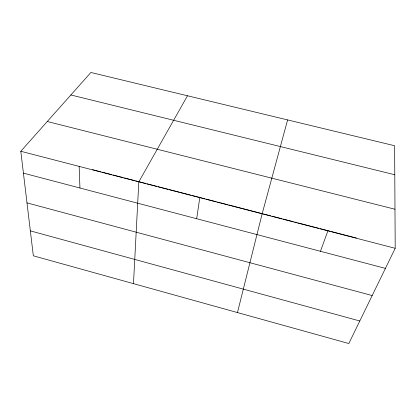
<?xml version="1.0" encoding="UTF-8"?>
<svg xmlns="http://www.w3.org/2000/svg" width="416" height="416" viewBox="0 0 416 416"><rect width="100%" height="100%" fill="white"/><g stroke="black" fill="none" stroke-linecap="round" stroke-linejoin="round"><path stroke-width="0.62" d="M133.489 283.65L138.809 181.854L187.491 95.774M196.68 218.722L199.789 197.657M237.463 312.562L262.148 213.819L287.607 119.922M320.455 251.29L327.891 230.854M395.2 248.295L348.816 343.528L33.337 255.804L20.8 151.273L90.891 72.472L394.633 145.74L395.2 248.295L20.8 151.273M70.881 94.973L394.794 174.746M47.278 121.508L394.982 209.238M92.555 169.666L100.672 171.766M101.92 172.089L111.909 174.678M113.157 175.001L123.141 177.59M124.389 177.913L134.378 180.497M135.626 180.825L145.621 183.414M146.874 183.737L156.868 186.326M158.116 186.649L168.111 189.238M169.359 189.561L179.353 192.15M180.606 192.478L190.611 195.068M191.859 195.395L204.989 198.796M206.242 199.118L216.242 201.708M217.495 202.036L219.996 202.68M220.62 202.847L227.51 204.63M228.758 204.953L263.193 213.876M263.822 214.037L270.733 215.831M271.991 216.154L282.048 218.759M283.306 219.086L293.363 221.692M294.622 222.019L296.504 222.508M297.762 222.83L309.707 225.924M310.326 226.086L319.036 228.342M320.278 228.665L330.226 231.244M331.474 231.566L356.351 238.009M23.421 173.139L385.419 268.382M26.988 202.868L372.185 295.547M30.347 230.864L359.793 320.986M79.16 166.4L79.955 188.011"/></g></svg>
